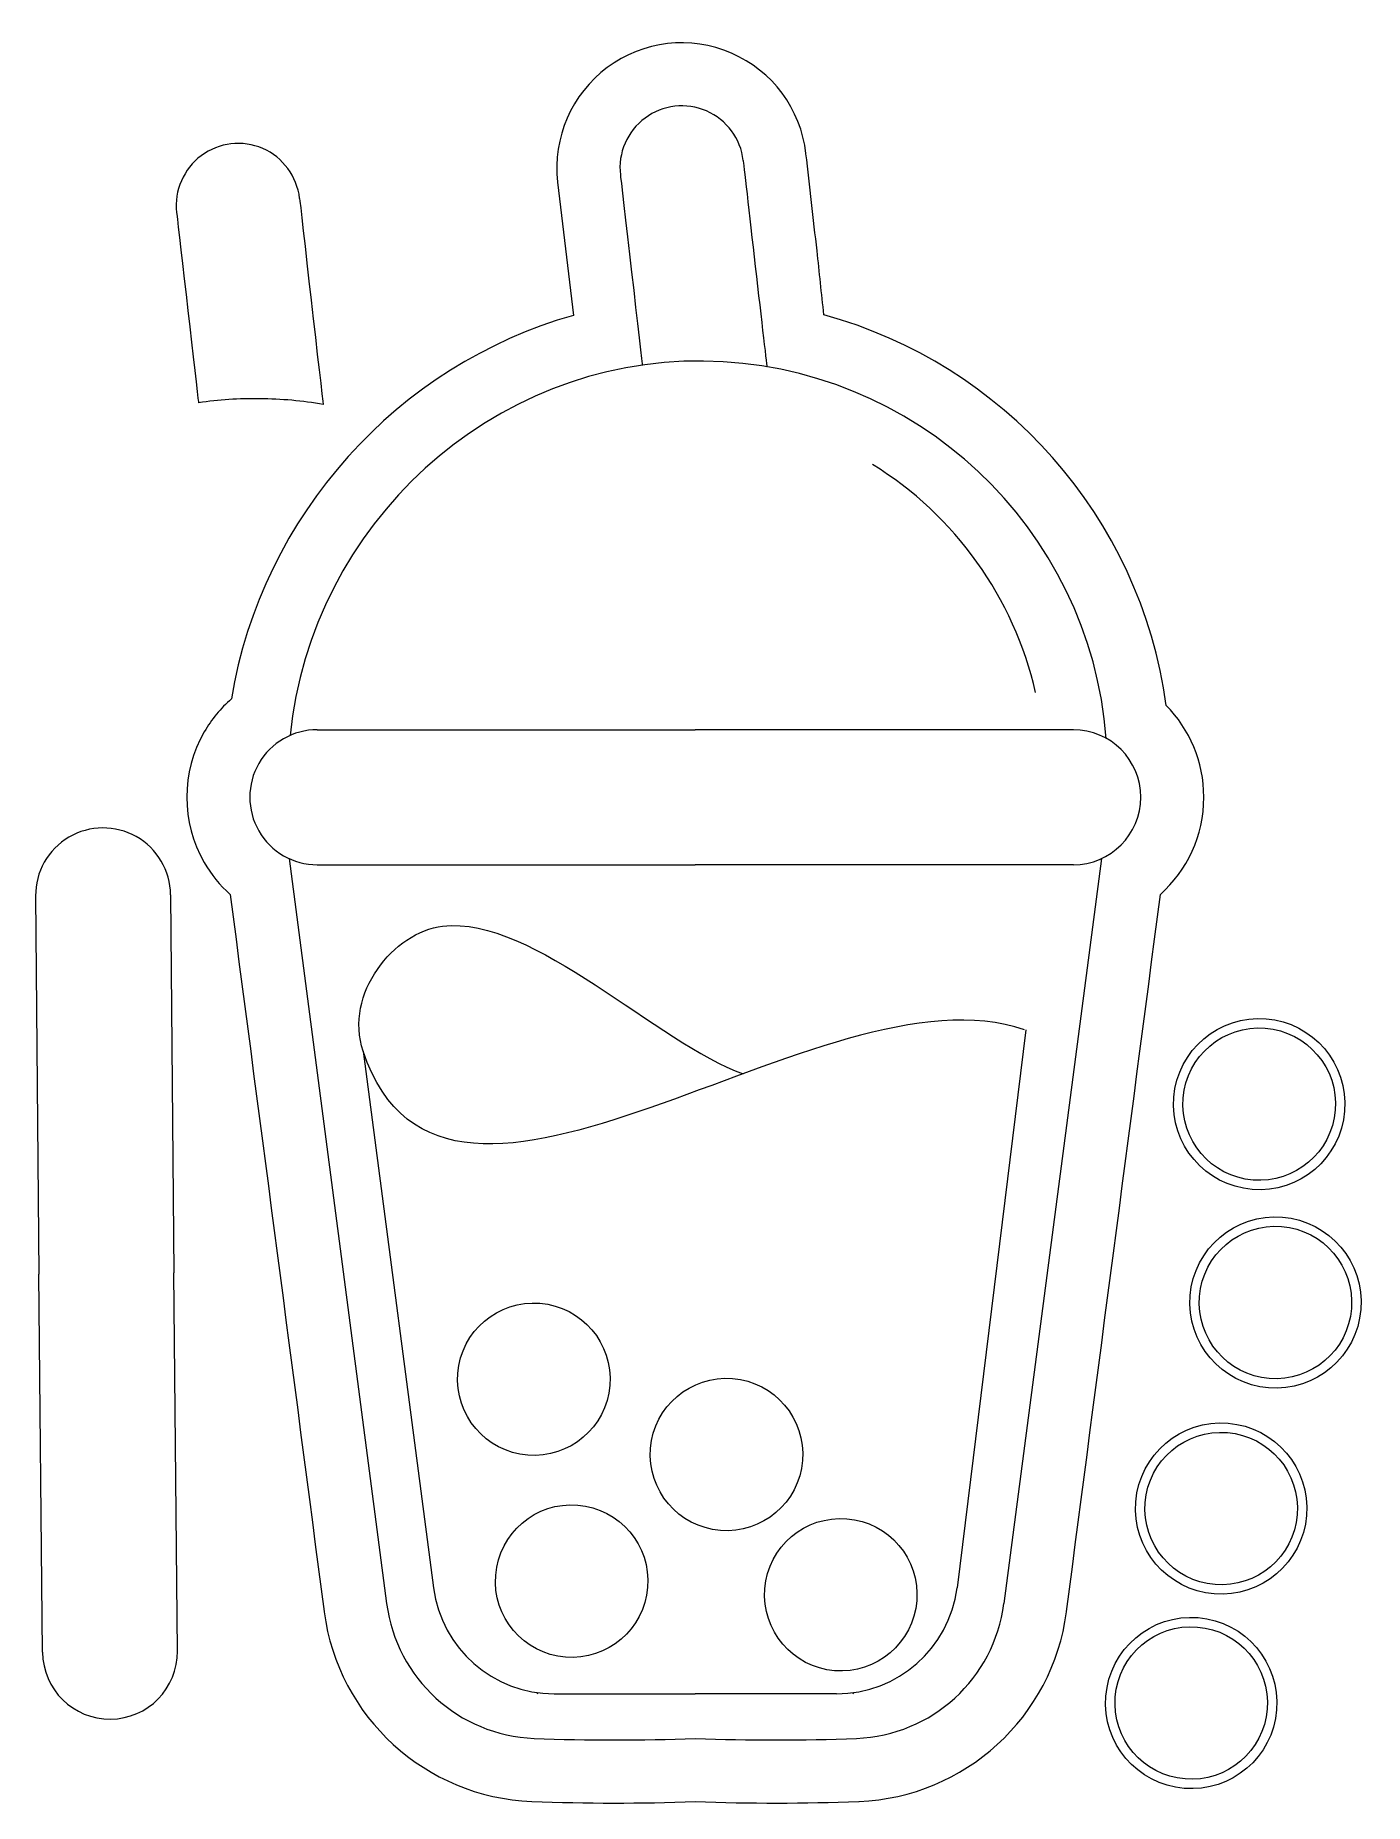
# Model space of a CAD drawing. Header units: inches. Extents: x -3.7 to 4.9, y -5.7 to 5.8.
import ezdxf

# ---------------------------------------------------------------- set-up
doc = ezdxf.new("R2010")
doc.units = ezdxf.units.IN
doc.header["$MEASUREMENT"] = 0
doc.layers.add('Layer 1', color=7, linetype='Continuous')

msp = doc.modelspace()

# ---------------------------------------------------------------- linework, layer by layer
at = {"layer": 'Layer 1', "lineweight": 9}
for points in [[(-1.977, 4.753), (-1.977, 4.753)], [(-1.977, 4.753), (-1.977, 4.753)], [(-2.634, 3.424), (-2.634, 3.424)], [(-2.634, 3.424), (-2.634, 3.424)], [(-2.634, 3.424), (-2.634, 3.424)], [(-1.823, 3.413), (-1.823, 3.413)], [(-1.823, 3.413), (-1.823, 3.413)], [(-1.823, 3.413), (-1.823, 3.413)]]:
    msp.add_lwpolyline(points, dxfattribs=at)
at = {"layer": 'Layer 1', "color": 250, "lineweight": 9}
msp.add_open_spline([(-0.467, -5.67), (-0.467, -5.67), (-0.468, -5.67), (-0.468, -5.67), (-1.158, -5.642), (-1.728, -5.122), (-1.817, -4.438), (-1.817, -4.437), (-1.818, -4.436), (-1.818, -4.436), (-2.021, -2.882), (-2.225, -1.327), (-2.429, 0.227), (-2.495, 0.286), (-2.552, 0.356), (-2.597, 0.435), (-2.749, 0.698), (-2.749, 1.021), (-2.597, 1.284), (-2.55, 1.366), (-2.49, 1.438), (-2.421, 1.498), (-2.223, 2.696), (-1.335, 3.67), (-0.197, 3.992), (-0.231, 4.28), (-0.265, 4.57), (-0.299, 4.858), (-0.299, 4.859), (-0.299, 4.859), (-0.299, 4.859), (-0.332, 5.147), (-0.209, 5.431), (0.024, 5.604), (0.257, 5.777), (0.565, 5.813), (0.831, 5.697), (1.098, 5.582), (1.282, 5.333), (1.316, 5.045), (1.316, 5.044), (1.316, 5.043), (1.316, 5.042), (1.34, 4.832), (1.364, 4.621), (1.388, 4.411), (1.403, 4.274), (1.417, 4.134), (1.433, 3.995), (2.597, 3.676), (3.49, 2.688), (3.659, 1.456), (3.81, 1.302), (3.903, 1.092), (3.903, 0.859), (3.903, 0.608), (3.794, 0.383), (3.621, 0.227), (3.417, -1.327), (3.214, -2.882), (3.01, -4.436), (3.01, -4.437), (3.01, -4.437), (3.01, -4.438), (2.92, -5.122), (2.35, -5.642), (1.661, -5.67), (1.66, -5.67), (1.66, -5.67), (1.659, -5.67), (1.305, -5.684), (0.95, -5.684), (0.596, -5.671), (0.242, -5.684), (-0.113, -5.684), (-0.467, -5.67)], degree=3, knots=[0, 0, 0, 0, 1, 1, 1, 2, 2, 2, 3, 3, 3, 4, 4, 4, 5, 5, 5, 6, 6, 6, 7, 7, 7, 8, 8, 8, 9, 9, 9, 10, 10, 10, 11, 11, 11, 12, 12, 12, 13, 13, 13, 14, 14, 14, 15, 15, 15, 16, 16, 16, 17, 17, 17, 18, 18, 18, 19, 19, 19, 20, 20, 20, 21, 21, 21, 22, 22, 22, 23, 23, 23, 24, 24, 24, 25, 25, 25, 25], dxfattribs=at)
at = {"layer": 'Layer 1', "lineweight": 9}
for points, knots in [([(0.908, 4.998), (0.892, 5.141), (0.8, 5.264), (0.668, 5.321), (0.668, 5.321), (0.668, 5.321), (0.668, 5.321), (0.536, 5.378), (0.384, 5.361), (0.269, 5.275), (0.269, 5.275), (0.269, 5.275), (0.269, 5.275), (0.153, 5.189), (0.092, 5.048), (0.109, 4.905)], [0, 0, 0, 0, 1, 1, 1, 2, 2, 2, 3, 3, 3, 4, 4, 4, 5, 5, 5, 5]), ([(0.908, 4.998), (0.892, 5.141), (0.8, 5.264), (0.668, 5.321), (0.668, 5.321), (0.668, 5.321), (0.668, 5.321), (0.536, 5.378), (0.384, 5.361), (0.269, 5.275), (0.269, 5.275), (0.269, 5.275), (0.269, 5.275), (0.153, 5.189), (0.092, 5.048), (0.109, 4.905)], [0, 0, 0, 0, 1, 1, 1, 2, 2, 2, 3, 3, 3, 4, 4, 4, 5, 5, 5, 5]), ([(-1.977, 4.753), (-1.994, 4.896), (-2.085, 5.019), (-2.217, 5.077), (-2.217, 5.077), (-2.217, 5.077), (-2.217, 5.077), (-2.349, 5.134), (-2.502, 5.116), (-2.617, 5.03), (-2.617, 5.03), (-2.617, 5.03), (-2.617, 5.03), (-2.732, 4.944), (-2.793, 4.804), (-2.777, 4.661)], [0, 0, 0, 0, 1, 1, 1, 2, 2, 2, 3, 3, 3, 4, 4, 4, 5, 5, 5, 5]), ([(-1.977, 4.753), (-1.994, 4.896), (-2.085, 5.019), (-2.217, 5.077), (-2.217, 5.077), (-2.217, 5.077), (-2.217, 5.077), (-2.349, 5.134), (-2.502, 5.116), (-2.617, 5.03), (-2.617, 5.03), (-2.617, 5.03), (-2.617, 5.03), (-2.732, 4.944), (-2.793, 4.804), (-2.777, 4.661)], [0, 0, 0, 0, 1, 1, 1, 2, 2, 2, 3, 3, 3, 4, 4, 4, 5, 5, 5, 5]), ([(-1.977, 4.753), (-1.975, 4.734), (-1.831, 3.455), (-1.823, 3.413), (-1.823, 3.412), (-1.823, 3.412), (-1.823, 3.413)], [0, 0, 0, 0, 1, 1, 1, 2, 2, 2, 2]), ([(-1.977, 4.753), (-1.975, 4.734), (-1.831, 3.455), (-1.823, 3.413), (-1.823, 3.412), (-1.823, 3.412), (-1.823, 3.413)], [0, 0, 0, 0, 1, 1, 1, 2, 2, 2, 2]), ([(-2.777, 4.661), (-2.777, 4.661), (-2.659, 3.642), (-2.638, 3.453), (-2.636, 3.436), (-2.635, 3.426), (-2.634, 3.424), (-2.634, 3.423), (-2.634, 3.423), (-2.634, 3.424)], [0, 0, 0, 0, 1, 1, 1, 2, 2, 2, 3, 3, 3, 3]), ([(-2.777, 4.661), (-2.777, 4.661), (-2.659, 3.642), (-2.638, 3.453), (-2.636, 3.436), (-2.635, 3.426), (-2.634, 3.424), (-2.634, 3.423), (-2.634, 3.423), (-2.634, 3.424)], [0, 0, 0, 0, 1, 1, 1, 2, 2, 2, 3, 3, 3, 3]), ([(3.269, 1.241), (3.163, 2.614), (2.026, 3.679), (0.649, 3.695), (0.649, 3.695), (0.649, 3.695), (0.649, 3.695), (-0.728, 3.711), (-1.902, 2.631), (-2.039, 1.261)], [0, 0, 0, 0, 1, 1, 1, 2, 2, 2, 3, 3, 3, 3]), ([(-1.823, 3.413), (-1.958, 3.436), (-2.096, 3.449), (-2.236, 3.45), (-2.236, 3.45), (-2.236, 3.45), (-2.236, 3.45), (-2.371, 3.452), (-2.504, 3.443), (-2.634, 3.424)], [0, 0, 0, 0, 1, 1, 1, 2, 2, 2, 3, 3, 3, 3]), ([(2.809, 1.54), (2.668, 2.157), (2.286, 2.691), (1.748, 3.023), (1.748, 3.023), (1.748, 3.023), (1.748, 3.023)], [0, 0, 0, 0, 1, 1, 1, 2, 2, 2, 2]), ([(-1.862, 1.298), (-2.019, 1.298), (-2.164, 1.215), (-2.242, 1.079), (-2.242, 1.079), (-2.242, 1.079), (-2.242, 1.079), (-2.321, 0.943), (-2.321, 0.776), (-2.242, 0.64), (-2.242, 0.64), (-2.242, 0.64), (-2.242, 0.64), (-2.164, 0.504), (-2.019, 0.42), (-1.862, 0.42)], [0, 0, 0, 0, 1, 1, 1, 2, 2, 2, 3, 3, 3, 4, 4, 4, 5, 5, 5, 5]), ([(3.055, 0.42), (3.297, 0.42), (3.493, 0.617), (3.493, 0.859), (3.493, 0.859), (3.493, 0.859), (3.493, 0.859), (3.493, 1.102), (3.297, 1.298), (3.055, 1.298)], [0, 0, 0, 0, 1, 1, 1, 2, 2, 2, 3, 3, 3, 3]), ([(-2.816, 0.225), (-2.818, 0.381), (-2.903, 0.526), (-3.039, 0.603), (-3.039, 0.603), (-3.039, 0.603), (-3.039, 0.603), (-3.176, 0.68), (-3.343, 0.678), (-3.478, 0.599), (-3.478, 0.599), (-3.478, 0.599), (-3.478, 0.599), (-3.613, 0.519), (-3.696, 0.373), (-3.694, 0.217)], [0, 0, 0, 0, 1, 1, 1, 2, 2, 2, 3, 3, 3, 4, 4, 4, 5, 5, 5, 5]), ([(2.736, -0.654), (1.434, -0.195), (-1.021, -2.416), (-1.564, -0.792), (-1.564, -0.792), (-1.564, -0.792), (-1.564, -0.792), (-1.688, -0.42), (-1.366, -0.016), (-1.047, 0.021), (-1.047, 0.021), (-1.047, 0.021), (-1.047, 0.021), (-0.457, 0.09), (0.358, -0.747), (0.908, -0.939)], [0, 0, 0, 0, 1, 1, 1, 2, 2, 2, 3, 3, 3, 4, 4, 4, 5, 5, 5, 5]), ([(4.818, -1.181), (4.843, -0.875), (4.615, -0.606), (4.308, -0.581), (4.308, -0.581), (4.308, -0.581), (4.308, -0.581), (4.002, -0.556), (3.733, -0.785), (3.708, -1.091), (3.708, -1.091), (3.708, -1.091), (3.708, -1.091), (3.684, -1.398), (3.912, -1.666), (4.218, -1.691), (4.218, -1.691), (4.218, -1.691), (4.218, -1.691), (4.525, -1.716), (4.794, -1.488), (4.818, -1.181)], [0, 0, 0, 0, 1, 1, 1, 2, 2, 2, 3, 3, 3, 4, 4, 4, 5, 5, 5, 6, 6, 6, 7, 7, 7, 7]), ([(4.758, -1.176), (4.78, -0.903), (4.576, -0.664), (4.303, -0.642), (4.303, -0.642), (4.303, -0.642), (4.303, -0.642), (4.031, -0.62), (3.791, -0.823), (3.769, -1.096), (3.769, -1.096), (3.769, -1.096), (3.769, -1.096), (3.747, -1.369), (3.951, -1.608), (4.223, -1.63), (4.223, -1.63), (4.223, -1.63), (4.223, -1.63), (4.496, -1.652), (4.735, -1.449), (4.758, -1.176)], [0, 0, 0, 0, 1, 1, 1, 2, 2, 2, 3, 3, 3, 4, 4, 4, 5, 5, 5, 6, 6, 6, 7, 7, 7, 7]), ([(4.924, -2.471), (4.949, -2.164), (4.721, -1.896), (4.414, -1.871), (4.414, -1.871), (4.414, -1.871), (4.414, -1.871), (4.108, -1.846), (3.839, -2.074), (3.814, -2.381), (3.814, -2.381), (3.814, -2.381), (3.814, -2.381), (3.789, -2.687), (4.018, -2.956), (4.324, -2.981), (4.324, -2.981), (4.324, -2.981), (4.324, -2.981), (4.631, -3.006), (4.899, -2.777), (4.924, -2.471)], [0, 0, 0, 0, 1, 1, 1, 2, 2, 2, 3, 3, 3, 4, 4, 4, 5, 5, 5, 6, 6, 6, 7, 7, 7, 7]), ([(4.863, -2.466), (4.885, -2.193), (4.682, -1.954), (4.409, -1.932), (4.409, -1.932), (4.409, -1.932), (4.409, -1.932), (4.136, -1.91), (3.897, -2.113), (3.875, -2.386), (3.875, -2.386), (3.875, -2.386), (3.875, -2.386), (3.853, -2.659), (4.056, -2.898), (4.329, -2.92), (4.329, -2.92), (4.329, -2.92), (4.329, -2.92), (4.602, -2.942), (4.841, -2.739), (4.863, -2.466)], [0, 0, 0, 0, 1, 1, 1, 2, 2, 2, 3, 3, 3, 4, 4, 4, 5, 5, 5, 6, 6, 6, 7, 7, 7, 7]), ([(0.04, -2.965), (0.062, -2.692), (-0.141, -2.453), (-0.414, -2.431), (-0.414, -2.431), (-0.414, -2.431), (-0.414, -2.431), (-0.687, -2.409), (-0.926, -2.612), (-0.948, -2.885), (-0.948, -2.885), (-0.948, -2.885), (-0.948, -2.885), (-0.97, -3.158), (-0.767, -3.397), (-0.494, -3.419), (-0.494, -3.419), (-0.494, -3.419), (-0.494, -3.419), (-0.221, -3.441), (0.018, -3.238), (0.04, -2.965)], [0, 0, 0, 0, 1, 1, 1, 2, 2, 2, 3, 3, 3, 4, 4, 4, 5, 5, 5, 6, 6, 6, 7, 7, 7, 7]), ([(1.293, -3.454), (1.315, -3.181), (1.112, -2.942), (0.839, -2.92), (0.839, -2.92), (0.839, -2.92), (0.839, -2.92), (0.566, -2.898), (0.327, -3.101), (0.305, -3.374), (0.305, -3.374), (0.305, -3.374), (0.305, -3.374), (0.283, -3.647), (0.486, -3.886), (0.759, -3.908), (0.759, -3.908), (0.759, -3.908), (0.759, -3.908), (1.032, -3.93), (1.271, -3.727), (1.293, -3.454)], [0, 0, 0, 0, 1, 1, 1, 2, 2, 2, 3, 3, 3, 4, 4, 4, 5, 5, 5, 6, 6, 6, 7, 7, 7, 7]), ([(4.571, -3.811), (4.596, -3.504), (4.367, -3.235), (4.061, -3.211), (4.061, -3.211), (4.061, -3.211), (4.061, -3.211), (3.754, -3.186), (3.486, -3.414), (3.461, -3.721), (3.461, -3.721), (3.461, -3.721), (3.461, -3.721), (3.436, -4.027), (3.664, -4.296), (3.971, -4.321), (3.971, -4.321), (3.971, -4.321), (3.971, -4.321), (4.277, -4.345), (4.546, -4.117), (4.571, -3.811)], [0, 0, 0, 0, 1, 1, 1, 2, 2, 2, 3, 3, 3, 4, 4, 4, 5, 5, 5, 6, 6, 6, 7, 7, 7, 7]), ([(4.51, -3.806), (4.532, -3.533), (4.329, -3.294), (4.056, -3.272), (4.056, -3.272), (4.056, -3.272), (4.056, -3.272), (3.783, -3.249), (3.544, -3.453), (3.522, -3.726), (3.522, -3.726), (3.522, -3.726), (3.522, -3.726), (3.5, -3.999), (3.703, -4.238), (3.976, -4.26), (3.976, -4.26), (3.976, -4.26), (3.976, -4.26), (4.249, -4.282), (4.488, -4.079), (4.51, -3.806)], [0, 0, 0, 0, 1, 1, 1, 2, 2, 2, 3, 3, 3, 4, 4, 4, 5, 5, 5, 6, 6, 6, 7, 7, 7, 7]), ([(0.286, -4.278), (0.308, -4.005), (0.105, -3.766), (-0.168, -3.743), (-0.168, -3.743), (-0.168, -3.743), (-0.168, -3.743), (-0.441, -3.721), (-0.68, -3.925), (-0.702, -4.198), (-0.702, -4.198), (-0.702, -4.198), (-0.702, -4.198), (-0.724, -4.47), (-0.521, -4.71), (-0.248, -4.732), (-0.248, -4.732), (-0.248, -4.732), (-0.248, -4.732), (0.025, -4.754), (0.264, -4.55), (0.286, -4.278)], [0, 0, 0, 0, 1, 1, 1, 2, 2, 2, 3, 3, 3, 4, 4, 4, 5, 5, 5, 6, 6, 6, 7, 7, 7, 7]), ([(2.036, -4.366), (2.059, -4.093), (1.855, -3.854), (1.582, -3.832), (1.582, -3.832), (1.582, -3.832), (1.582, -3.832), (1.31, -3.81), (1.07, -4.013), (1.048, -4.286), (1.048, -4.286), (1.048, -4.286), (1.048, -4.286), (1.026, -4.559), (1.23, -4.798), (1.502, -4.82), (1.502, -4.82), (1.502, -4.82), (1.502, -4.82), (1.775, -4.842), (2.014, -4.639), (2.036, -4.366)], [0, 0, 0, 0, 1, 1, 1, 2, 2, 2, 3, 3, 3, 4, 4, 4, 5, 5, 5, 6, 6, 6, 7, 7, 7, 7]), ([(4.376, -5.075), (4.401, -4.769), (4.173, -4.5), (3.866, -4.475), (3.866, -4.475), (3.866, -4.475), (3.866, -4.475), (3.56, -4.45), (3.291, -4.679), (3.266, -4.985), (3.266, -4.985), (3.266, -4.985), (3.266, -4.985), (3.241, -5.292), (3.47, -5.56), (3.776, -5.585), (3.776, -5.585), (3.776, -5.585), (3.776, -5.585), (4.083, -5.61), (4.352, -5.382), (4.376, -5.075)], [0, 0, 0, 0, 1, 1, 1, 2, 2, 2, 3, 3, 3, 4, 4, 4, 5, 5, 5, 6, 6, 6, 7, 7, 7, 7]), ([(4.315, -5.07), (4.337, -4.797), (4.134, -4.558), (3.861, -4.536), (3.861, -4.536), (3.861, -4.536), (3.861, -4.536), (3.588, -4.514), (3.349, -4.717), (3.327, -4.99), (3.327, -4.99), (3.327, -4.99), (3.327, -4.99), (3.305, -5.263), (3.508, -5.502), (3.781, -5.524), (3.781, -5.524), (3.781, -5.524), (3.781, -5.524), (4.054, -5.546), (4.293, -5.343), (4.315, -5.07)], [0, 0, 0, 0, 1, 1, 1, 2, 2, 2, 3, 3, 3, 4, 4, 4, 5, 5, 5, 6, 6, 6, 7, 7, 7, 7]), ([(-3.649, -4.7), (-3.647, -4.942), (-3.449, -5.137), (-3.206, -5.135), (-3.206, -5.135), (-3.206, -5.135), (-3.206, -5.135), (-2.964, -5.133), (-2.769, -4.934), (-2.771, -4.692)], [0, 0, 0, 0, 1, 1, 1, 2, 2, 2, 3, 3, 3, 3])]:
    msp.add_open_spline(points, degree=3, knots=knots, dxfattribs=at)
for points in [[(0.908, 4.998), (0.908, 4.998), (1.065, 3.607), (1.063, 3.658)], [(0.908, 4.998), (0.908, 4.998), (1.065, 3.607), (1.063, 3.658)], [(0.109, 4.905), (0.109, 4.905), (0.256, 3.63), (0.251, 3.669)], [(0.109, 4.905), (0.109, 4.905), (0.256, 3.63), (0.251, 3.669)], [(-1.862, 1.298), (-1.862, 1.298), (0.596, 1.298), (0.596, 1.298)], [(3.055, 1.298), (3.055, 1.298), (0.596, 1.298), (0.596, 1.298)], [(-2.046, 0.461), (-2.046, 0.461), (-1.411, -4.384), (-1.411, -4.384)], [(3.238, 0.461), (3.238, 0.461), (2.603, -4.384), (2.603, -4.384)], [(-1.862, 0.42), (-1.862, 0.42), (0.596, 0.42), (0.596, 0.42)], [(3.055, 0.42), (3.055, 0.42), (0.596, 0.42), (0.596, 0.42)], [(-3.694, 0.217), (-3.694, 0.217), (-3.672, -2.242), (-3.672, -2.242)], [(-2.816, 0.225), (-2.816, 0.225), (-2.794, -2.234), (-2.794, -2.234)], [(2.745, -0.654), (2.745, -0.654), (2.299, -4.282), (2.299, -4.282)], [(-1.564, -0.792), (-1.564, -0.792), (-1.106, -4.282), (-1.106, -4.282)], [(-3.649, -4.7), (-3.649, -4.7), (-3.672, -2.242), (-3.672, -2.242)], [(-2.771, -4.692), (-2.771, -4.692), (-2.794, -2.234), (-2.794, -2.234)], [(-1.106, -4.282), (-1.055, -4.676), (-0.719, -4.97), (-0.322, -4.97)], [(1.515, -4.97), (1.912, -4.97), (2.247, -4.676), (2.299, -4.282)], [(-1.411, -4.384), (-1.347, -4.871), (-0.942, -5.241), (-0.452, -5.26)], [(1.644, -5.26), (2.135, -5.241), (2.54, -4.871), (2.603, -4.384)], [(-0.436, -4.962), (-0.436, -4.962), (-0.427, -4.97), (-0.427, -4.97)], [(-0.322, -4.97), (-0.322, -4.97), (0.596, -4.97), (0.596, -4.97)], [(1.515, -4.97), (1.515, -4.97), (0.596, -4.97), (0.596, -4.97)], [(1.629, -4.962), (1.629, -4.962), (1.62, -4.97), (1.62, -4.97)], [(-0.452, -5.26), (-0.103, -5.274), (0.247, -5.274), (0.596, -5.26)], [(0.596, -5.26), (0.945, -5.274), (1.295, -5.274), (1.644, -5.26)]]:
    msp.add_open_spline(points, degree=3, dxfattribs=at)

doc.saveas('drawing.dxf')
